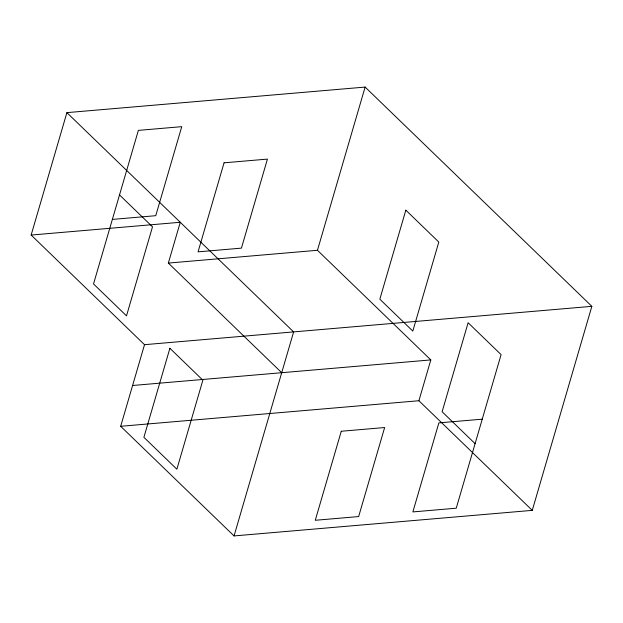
<?xml version="1.0" encoding="UTF-8"?>
<svg xmlns="http://www.w3.org/2000/svg" width="623" height="623" viewBox="0 0 623 623"><rect width="100%" height="100%" fill="white"/><g stroke="black" fill="none" stroke-linecap="round" stroke-linejoin="round"><path stroke-width="0.93" d="M31.15 235.05L66.895 112.638L365.125 87.072L591.85 306.337L532.268 510.362L234.046 535.928L120.683 426.296L144.513 344.683L31.15 235.05L180.265 222.271L168.342 263.077L281.713 372.71M234.046 535.928L293.628 331.903L66.895 112.638M532.268 510.362L418.905 400.729L430.82 359.923L317.457 250.29L365.125 87.072M112.374 219.413L155.75 215.69L181.752 126.664L138.368 130.378L93.52 283.956L126.5 315.845L152.503 226.819L119.523 194.929M168.342 263.077L317.457 250.29M144.513 344.683L591.85 306.337M132.598 385.489L430.82 359.923M120.683 426.296L418.905 400.729M482.249 419.17L438.865 422.885L412.87 511.919L456.246 508.197L501.094 354.627L468.114 322.73L442.12 411.756L475.1 443.654M169.892 348.296L143.897 437.323L176.87 469.22L202.872 380.186L169.892 348.296M224.054 162.821L198.059 251.848L241.436 248.133L267.431 159.099L224.054 162.821M341.264 431.256L315.269 520.283L358.646 516.568L384.648 427.534L341.264 431.256M405.83 210.169L379.835 299.196L412.808 331.086L438.81 242.059L405.83 210.169"/></g></svg>
